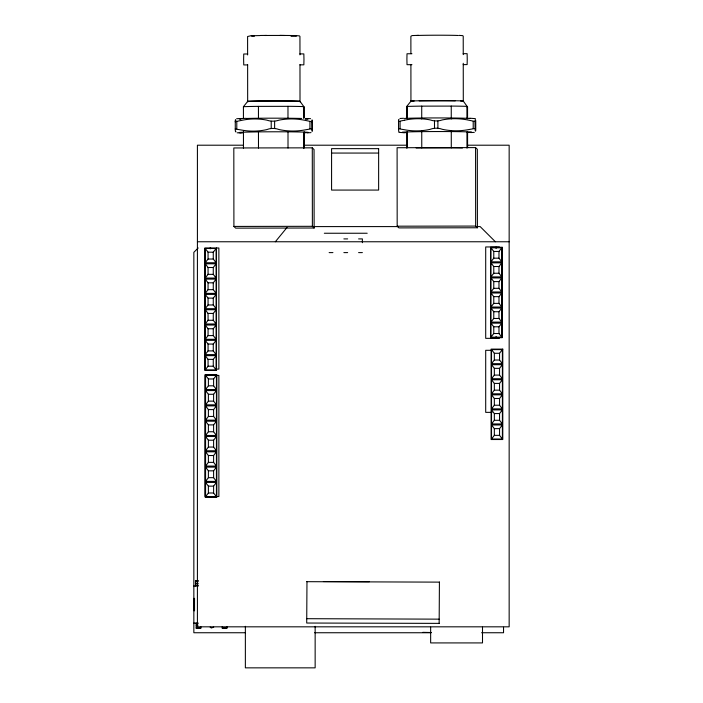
<?xml version="1.0" encoding="UTF-8"?>
<svg xmlns="http://www.w3.org/2000/svg" width="703" height="703" viewBox="0 0 703 703"><rect width="100%" height="100%" fill="white"/><g stroke="black" fill="none" stroke-linecap="round" stroke-linejoin="round"><path stroke-width="1.05" d="M205.232 369.927L205.232 355.656L216.102 355.656L216.102 369.927L205.232 369.927L208.062 366.21L208.062 359.365L205.232 355.656M205.232 354.611L205.232 340.34L216.102 340.34L216.102 354.611L205.232 354.611L208.062 350.902L208.062 344.057L205.232 340.34M205.232 339.303L205.232 325.032L216.102 325.032L216.102 339.303L205.232 339.303L208.062 335.595L208.062 328.749L205.232 325.032M205.232 323.995L205.232 309.724L216.102 309.724L216.102 323.995L205.232 323.995L208.062 320.278L208.062 313.433L205.232 309.724M205.232 308.687L205.232 294.408L216.102 294.408L216.102 308.687L205.232 308.687L208.062 304.97L208.062 298.125L205.232 294.408M205.232 293.371L205.232 279.1L216.102 279.1L216.102 293.371L205.232 293.371L208.062 289.662L208.062 282.817L205.232 279.1M205.232 278.063L205.232 263.792L216.102 263.792L216.102 278.063L205.232 278.063L208.062 274.355L208.062 267.5L205.232 263.792M205.232 262.755L205.232 248.484L216.102 248.484L216.102 262.755L205.232 262.755L208.062 259.038L208.062 252.192L205.232 248.484M205.566 496.705L205.566 482.425L216.436 482.425L216.436 496.705L205.566 496.705L208.387 492.988L208.387 486.142L205.566 482.425M205.566 481.388L205.566 467.117L216.436 467.117L216.436 481.388L205.566 481.388L208.387 477.68L208.387 470.834L205.566 467.117M205.566 466.08L205.566 451.809L216.436 451.809L216.436 466.08L205.566 466.08L208.387 462.372L208.387 455.518L205.566 451.809M205.566 450.772L205.566 436.501L216.436 436.501L216.436 450.772L205.566 450.772L208.387 447.055L208.387 440.21L205.566 436.501M205.566 435.465L205.566 421.185L216.436 421.185L216.436 435.465L205.566 435.465L208.387 431.747L208.387 424.902L205.566 421.185M205.566 420.148L205.566 405.877L216.436 405.877L216.436 420.148L205.566 420.148L208.387 416.44L208.387 409.594L205.566 405.877M205.566 404.84L205.566 390.569L216.436 390.569L216.436 404.84L205.566 404.84L208.387 401.132L208.387 394.278L205.566 390.569M205.566 389.532L205.566 375.261L216.436 375.261L216.436 389.532L205.566 389.532L208.387 385.815L208.387 378.97L205.566 375.261M216.102 369.927L213.273 366.21L213.273 359.365L216.102 355.656M216.102 354.611L213.273 350.902L213.273 344.057L216.102 340.34M216.102 339.303L213.273 335.595L213.273 328.749L216.102 325.032M216.102 323.995L213.273 320.278L213.273 313.433L216.102 309.724M216.102 308.687L213.273 304.97L213.273 298.125L216.102 294.408M216.102 293.371L213.273 289.662L213.273 282.817L216.102 279.1M216.102 278.063L213.273 274.355L213.273 267.5L216.102 263.792M216.102 262.755L213.273 259.038L213.273 252.192L216.102 248.484M216.436 496.705L213.607 492.988L213.607 486.142L216.436 482.425M216.436 481.388L213.607 477.68L213.607 470.834L216.436 467.117M216.436 466.08L213.607 462.372L213.607 455.518L216.436 451.809M216.436 450.772L213.607 447.055L213.607 440.21L216.436 436.501M216.436 435.465L213.607 431.747L213.607 424.902L216.436 421.185M216.436 420.148L213.607 416.44L213.607 409.594L216.436 405.877M216.436 404.84L213.607 401.132L213.607 394.278L216.436 390.569M216.436 389.532L213.607 385.815L213.607 378.97L216.436 375.261M216.498 247.966L216.498 370.446L204.837 370.446L204.837 247.966L218.87 248.001L218.87 369.084L215.707 369.084M439.27 623.376L306.71 623.034L306.974 581.495M439.155 623.491L439.419 581.952M198.308 580.599L195.531 580.599L195.539 586.021L195.539 583.314L198.308 583.314M235.856 131.347A85.212 1.881 89.9 0 1 235.285 130.24L235.268 120.652A85.212 1.881 90 0 1 235.848 120.626M398.97 131.602A85.212 1.881 89.9 0 1 398.557 130.002L398.548 120.415A85.212 1.881 90 0 1 398.952 119.58M311.701 121.716L311.816 120.784A95.573 2.109 90 0 1 312.466 121.391L312.475 130.494A95.573 2.1 89.9 0 1 311.824 129.888L311.701 121.716L305.269 120.38A85.212 74.703 87.8 0 0 279.276 120.09C275.172 121.531 270.769 121.584 266.674 120.099A85.212 72.822 -88.1 0 0 241.331 120.424L235.154 121.724M474.973 121.478L475.087 120.547A95.573 2.109 90 0 1 475.746 121.153L475.755 130.257A95.573 2.1 89.9 0 1 475.105 129.642L474.973 121.478L468.55 120.143A85.212 74.703 87.8 0 0 442.556 119.853C438.452 121.294 434.05 121.347 429.946 119.862A85.212 72.822 -88.1 0 0 404.612 120.187M243.44 118.473L243.423 106.698L247.834 101.223A29.667 0.615 -0.1 0 1 258.467 100.986L288.125 100.942A29.667 0.615 -0.1 0 1 299.214 101.153L300.313 101.742L304.276 107.216L304.285 117.919M467.565 118.754L467.548 106.979L463.585 101.504L462.495 100.907A29.667 0.615 -0.1 0 0 451.405 100.705L421.738 100.749A29.667 0.615 -0.1 0 0 411.114 100.986L406.703 106.461L406.712 118.236M490.94 261.841L493.77 258.186L493.77 251.446L490.94 247.799L501.81 247.799L501.81 261.841L490.94 261.841L490.94 247.799M501.81 261.841L498.981 258.186L498.981 251.446L501.81 247.799M490.94 276.912L493.77 273.256L493.77 266.516L490.94 262.86L501.81 262.86L501.81 276.912L490.94 276.912L490.94 262.86M501.81 276.912L498.981 273.256L498.981 266.516L501.81 262.86M490.94 291.973L493.77 288.318L493.77 281.587L490.94 277.931L501.81 277.931L501.81 291.973L490.94 291.973L490.94 277.931M501.81 291.973L498.981 288.318L498.981 281.587L501.81 277.931M490.94 307.044L493.77 303.388L493.77 296.648L490.94 292.993L501.81 292.993L501.81 307.044L490.94 307.044L490.94 292.993M501.81 307.044L498.981 303.388L498.981 296.648L501.81 292.993M490.94 322.106L493.77 318.459L493.77 311.719L490.94 308.063L501.81 308.063L501.81 322.106L490.94 322.106L490.94 308.063M501.81 322.106L498.981 318.459L498.981 311.719L501.81 308.063M490.94 337.176L493.77 333.521L493.77 326.781L490.94 323.134L501.81 323.134L501.81 337.176L490.94 337.176L490.94 323.134M501.81 337.176L498.981 333.521L498.981 326.781L501.81 323.134M491.511 363.679L494.341 360.024L494.341 353.284L491.511 349.628L502.39 349.628L502.39 363.679L491.511 363.679L491.511 349.628M502.39 363.679L499.561 360.024L499.561 353.284L502.39 349.628M491.511 378.741L494.341 375.094L494.341 368.354L491.511 364.699L502.39 364.699L502.39 378.741L491.511 378.741L491.511 364.699M502.39 378.741L499.561 375.094L499.561 368.354L502.39 364.699M491.511 393.812L494.341 390.156L494.341 383.416L491.511 379.769L502.39 379.769L502.39 393.812L491.511 393.812L491.511 379.769M502.39 393.812L499.561 390.156L499.561 383.416L502.39 379.769M491.511 408.882L494.341 405.227L494.341 398.487L491.511 394.831L502.39 394.831L502.39 408.882L491.511 408.882L491.511 394.831M502.39 408.882L499.561 405.227L499.561 398.487L502.39 394.831M491.511 423.944L494.341 420.289L494.341 413.557L491.511 409.902L502.39 409.902L502.39 423.944L491.511 423.944L491.511 409.902M502.39 423.944L499.561 420.289L499.561 413.557L502.39 409.902M491.511 439.015L494.341 435.359L494.341 428.619L491.511 424.964L502.39 424.964L502.39 439.015L491.511 439.015L491.511 424.964M502.39 439.015L499.561 435.359L499.561 428.619L502.39 424.964M275.33 241.762L287.061 227.438M198.211 247.966L193.843 252.324L193.843 632.744L245.461 632.744M213.712 627.146L211.348 628.016L210.171 627.146M311.71 128.728L305.278 129.853A85.212 74.703 87.7 0 1 279.284 129.607C275.198 128.034 270.752 127.99 266.683 129.633A85.212 72.831 -88.2 0 1 241.34 130.002L235.162 128.957M474.982 128.491L468.558 129.616A85.212 74.703 87.7 0 1 442.565 129.37C438.479 127.797 434.032 127.753 429.955 129.396A85.212 72.831 -88.2 0 1 404.62 129.765L398.434 128.719M398.434 121.487L404.612 120.187M431.475 632.524L422.837 632.349M307.378 132.814L311.007 132.621M470.659 132.577L474.279 132.384M251.252 35.686L247.597 36.503L247.614 54.931M236.674 118.71L246.208 118.35M399.945 118.473L403.575 118.28M299.847 101.759L300.313 101.742M243.423 106.698L244.389 106.654A33.612 0.694 -0.1 0 1 256.428 106.381L290.031 106.329A33.612 0.694 -0.1 0 1 302.598 106.566L304.276 107.216M463.128 101.522L463.585 101.504M418.496 35.335L412.099 35.581L410.877 36.266L410.895 53.604M467.548 106.979L465.869 106.329A33.612 0.694 -0.1 0 0 453.303 106.091L419.7 106.144A33.612 0.694 -0.1 0 0 407.661 106.417L406.703 106.461L407.327 107.067L407.345 118.851M462.451 147.982A33.612 0.694 -0.1 0 0 453.356 147.841L419.744 147.894A33.612 0.694 -0.1 0 0 416.141 147.955M260.453 35.475L266.595 35.414M247.667 53.99L243.739 53.999L243.625 59.351L243.748 64.931L247.684 64.922M299.909 53.911L303.845 53.903L303.968 59.483L303.854 64.834L299.926 64.843M411.932 53.753L407.011 53.762L406.905 59.114L407.019 64.685L411.94 64.685M463.189 53.674L467.126 53.665L467.24 59.245L467.135 64.597L463.198 64.606M312.29 147.841L233.818 147.955L233.906 226.428L235.663 228.132L314.127 228.009L314.048 149.537L312.29 147.841L312.378 226.313L314.127 228.009M475.571 147.604L397.098 147.718L397.177 226.19L398.935 227.895L477.407 227.772L477.319 149.3L475.571 147.604L475.65 226.076L477.407 227.772M233.906 226.428L312.378 226.313M397.177 226.19L475.65 226.076M243.51 145.205L197.411 145.205L197.411 626.821L509.157 626.821L509.157 145.205L467.442 145.205M303.889 145.205L407.072 145.205M331.579 153.061L378.636 153.061M313.995 226.594L398.17 226.594M476.889 226.594L480.167 226.594L495.387 241.762M324.32 233.247L367.194 233.247M343.864 238.906L347.651 238.906M358.592 238.906L362.379 238.906L362.379 242.693M197.411 241.762L509.157 241.762M499.411 246.955L485.703 246.955L485.703 338.345L499.411 338.345M493.77 251.446L498.981 251.446M208.062 252.192L213.273 252.192M329.136 252.605L332.923 252.605M343.864 252.605L347.651 252.605M358.592 252.605L362.379 252.605M493.77 258.186L498.981 258.186M208.062 259.038L213.273 259.038M493.77 266.516L498.981 266.516M208.062 267.5L213.273 267.5M493.77 273.256L498.981 273.256M208.062 274.355L213.273 274.355M493.77 281.587L498.981 281.587M208.062 282.817L213.273 282.817M493.77 288.318L498.981 288.318M208.062 289.662L213.273 289.662M493.77 296.648L498.981 296.648M208.062 298.125L213.273 298.125M493.77 303.388L498.981 303.388M208.062 304.97L213.273 304.97M493.77 311.719L498.981 311.719M208.062 313.433L213.273 313.433M493.77 318.459L498.981 318.459M208.062 320.278L213.273 320.278M493.77 326.781L498.981 326.781M208.062 328.749L213.273 328.749M493.77 333.521L498.981 333.521M208.062 335.595L213.273 335.595M208.062 344.057L213.273 344.057M492.03 350.305L485.703 350.305L485.703 412.362L492.03 412.362M208.062 350.902L213.273 350.902M494.341 353.284L499.561 353.284M208.062 359.365L213.273 359.365M494.341 360.024L499.561 360.024M208.062 366.21L213.273 366.21M494.341 368.354L499.561 368.354M494.341 375.094L499.561 375.094M215.707 375.437L218.87 375.437L218.87 496.52L215.707 496.52M208.387 378.97L213.607 378.97M494.341 383.416L499.561 383.416M208.387 385.815L213.607 385.815M494.341 390.156L499.561 390.156M208.387 394.278L213.607 394.278M494.341 398.487L499.561 398.487M208.387 401.132L213.607 401.132M494.341 405.227L499.561 405.227M208.387 409.594L213.607 409.594M494.341 413.557L499.561 413.557M208.387 416.44L213.607 416.44M494.341 420.289L499.561 420.289M208.387 424.902L213.607 424.902M494.341 428.619L499.561 428.619M208.387 431.747L213.607 431.747M494.341 435.359L499.561 435.359M208.387 440.21L213.607 440.21M208.387 447.055L213.607 447.055M208.387 455.518L213.607 455.518M208.387 462.372L213.607 462.372M208.387 470.834L213.607 470.834M208.387 477.68L213.607 477.68M208.387 486.142L213.607 486.142M208.387 492.988L213.607 492.988M195.539 581.276L198.308 581.276M195.566 585.195L198.325 585.195M193.843 586.021L198.308 586.021M193.843 598.411L194.538 598.411L194.538 610.67L193.843 610.67M193.843 623.06L198.211 623.06M196.19 623.886L198.026 623.886M196.19 625.767L198.035 625.767M196.19 627.805L200.812 627.805M222.28 627.805L226.902 627.805M314.645 632.744L431.062 632.744M481.581 632.744L503.541 632.744L503.541 627.252M323.389 581.548L369.365 581.706M306.78 581.68L439.226 582.128M306.657 618.693L439.103 619.15M279.891 35.396L291.543 35.519M404.401 132.735L398.873 132.349M237.104 132.788L241.129 132.972M459.015 35.378L462.732 35.642L463.224 36.187L463.242 54.614M295.743 35.616L299.452 35.879L299.944 36.424L299.97 54.852M469.824 118.236L475.36 118.622M306.552 118.473L310.568 118.658M410.649 101.012L411.237 101.584M247.368 101.25L247.966 101.821M473.207 121.373L473.216 128.482M467.574 131.602L467.592 147.656M466.915 106.373L466.933 118.148M466.95 132.059L466.968 148.122M463.251 63.279L463.295 101.214A26.178 0.545 -0.1 0 0 460.606 100.995M451.247 106.074L451.264 118.921M451.273 130.696L451.291 147.823M437.89 120.986L437.899 128.148M434.489 120.986L434.498 128.157M421.721 106.118L421.73 118.965M421.747 130.74L421.765 147.867M410.904 64.448L410.939 101.294M407.353 131.689L407.371 147.753M406.729 132.155L406.747 148.21M400.069 121.426L400.077 128.649M309.935 121.61L309.944 128.719M304.302 131.839L304.32 147.894M303.643 106.61L303.652 118.385M303.67 132.305L303.687 148.359M299.979 64.606L300.014 101.452A26.178 0.545 -0.1 0 0 273.282 100.951A26.178 0.545 -0.1 0 0 247.667 101.531L247.632 64.685M287.975 106.311L287.984 118.086M288.002 132.006L288.019 148.061M274.618 121.224L274.627 128.385M271.217 121.224L271.226 128.394M258.44 106.355L258.458 118.139M258.467 132.05L258.484 148.113M243.449 131.32L243.466 148.447M236.788 121.663L236.797 128.886M496.38 247.28L496.38 248.036M496.38 336.93L496.38 337.686M495.791 247.28L495.791 248.036M495.791 336.93L495.791 337.686M482.504 627.138L482.504 642.92L430.649 642.92L430.649 627.138M315.146 626.311L315.146 667.85L245.365 667.85L245.365 626.311M226.902 626.672L226.902 628.482L222.28 628.482L222.28 626.672M210.997 496.459L210.997 497.223M210.672 247.966L210.672 248.73M210.417 496.459L210.417 497.223M210.083 247.966L210.083 248.73M205.171 375.437L205.171 496.52M200.812 626.672L200.812 628.482L196.19 628.482L196.19 623.06M194.195 598.411L194.195 610.67M290.462 35.581A22.628 0.466 -0.1 0 1 291.095 36.205M254.424 36.178A22.628 0.466 -0.1 0 1 260.084 35.563M265.216 35.493A22.628 0.466 -0.1 0 1 284.662 35.493M243.203 132.885A34.544 0.712 -0.1 0 1 274.232 131.786A34.544 0.712 -0.1 0 1 304.127 132.788M305.41 118.596A34.491 0.712 0 0 1 305.392 119.167M240.716 119.097A34.491 0.712 0 0 1 242.271 118.614M246.577 118.464A34.491 0.712 0 0 1 301.657 118.464M417.213 35.475A22.628 0.466 -0.1 0 1 438.54 35.212A22.628 0.466 -0.1 0 1 458.145 35.493M411.976 101.434A26.178 0.545 -0.1 0 1 414.172 101.021M419.181 100.88A26.178 0.545 -0.1 0 1 455.236 100.845M407.582 132.691A34.544 0.712 -0.1 0 1 436.387 131.549A34.544 0.712 -0.1 0 1 467.398 132.551M404.453 118.429A34.491 0.712 0 0 1 437.872 117.937A34.491 0.712 0 0 1 470.219 118.447M205.171 374.743L205.171 497.223L216.832 497.223L216.832 374.743L205.171 374.743M378.636 148.649L331.579 148.649L331.579 190.074L378.636 190.074L378.636 148.649M502.206 247.28L490.545 247.28L490.545 337.686L502.206 337.686L502.206 247.28M502.786 349.119L491.116 349.119L491.116 439.524L502.786 439.524L502.786 349.119"/></g></svg>
